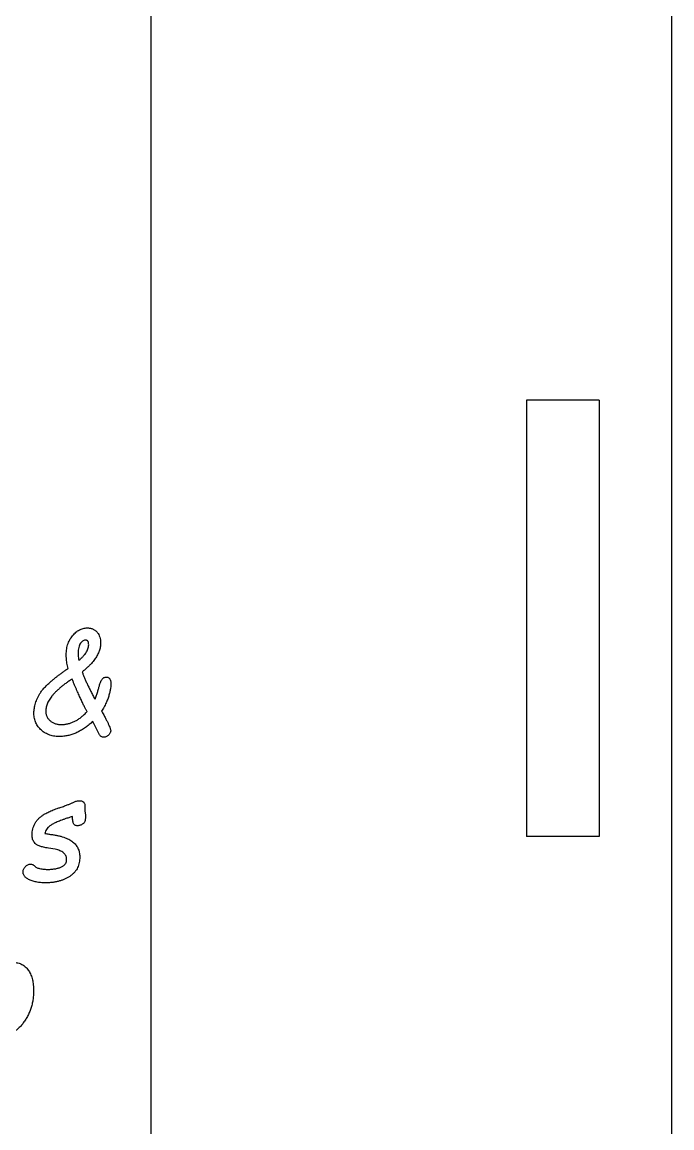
# Model space of a CAD drawing. Header units: millimetres. Extents: x -150 to 150, y -150 to 150.
# Drawn here: x 105.3 to 150, y -2 to 74 of the extents above; entities that cross this region are included whole.
import ezdxf

# ---------------------------------------------------------------- set-up
doc = ezdxf.new("R2010")
doc.units = ezdxf.units.MM

msp = doc.modelspace()

# ---------------------------------------------------------------- linework, layer by layer
at = {"color": 7, "linetype": 'Continuous', "lineweight": 25}
for p, q in [((150, -145), (150, 145)), ((114.183, -113.137), (114.183, 85.096)), ((140, 48), (140, 18)), ((145, 48), (140, 48)), ((145, 48), (145, 18)), ((110.602, 25.024), (110.171, 25.909)), ((109.628, 20.101), (109.626, 19.767)), ((109.626, 19.767), (109.655, 19.457)), ((145, 18), (140, 18)), ((107.573, 17.115), (107.109, 17.191))]:
    msp.add_line(p, q, dxfattribs=at)
for points, knots in [([(114.183, -113.137), (113.466, -116.425), (103.099, -120.709), (86.924, -122.223), (68.457, -123.393), (54.153, -122.536), (44.318, -115.103), (42.877, -100.163), (37.105, -82.232), (32.216, -48.659), (30.336, -0.644), (35.58, 56.233), (45.92, 92.79), (52.134, 109.475), (54.513, 110.958), (60.136, 112.847), (69.311, 111.663), (81.079, 113.313), (91.875, 113.368), (98.75, 113.364), (101.52, 113.191)], [0, 0, 0, 0, 0.0255132, 0.0835222, 0.1372692, 0.1780131, 0.1977337, 0.2328309, 0.2935122, 0.3556925, 0.5098939, 0.6897156, 0.8206987, 0.8259927, 0.8328826, 0.8426155, 0.8747815, 0.9065581, 0.9405607, 0.9633463, 0.9633463, 0.9633463, 0.9633463]), ([(101.52, 113.191), (98.75, 113.364), (91.875, 113.368), (81.079, 113.313), (69.311, 111.663), (60.136, 112.847), (54.513, 110.958), (52.134, 109.475), (45.92, 92.79), (35.58, 56.233), (30.336, -0.644), (32.216, -48.659), (37.105, -82.232), (42.877, -100.163), (44.318, -115.103), (54.153, -122.536), (68.457, -123.393), (86.924, -122.223), (103.099, -120.709), (113.466, -116.425), (114.183, -113.137)], [0, 0, 0, 0, 0.0227856, 0.0567881, 0.0885648, 0.1207307, 0.1304637, 0.1373536, 0.1426476, 0.2736307, 0.4534524, 0.6076537, 0.6698341, 0.7305154, 0.7656126, 0.7853332, 0.8260771, 0.8798241, 0.937833, 0.9633463, 0.9633463, 0.9633463, 0.9633463]), ([(108.346, 30.262), (108.343, 30.336), (108.336, 30.479), (108.347, 30.689), (108.368, 30.89), (108.407, 31.08), (108.464, 31.258), (108.532, 31.427), (108.617, 31.585), (108.717, 31.73), (108.826, 31.862), (108.941, 31.979), (109.059, 32.081), (109.183, 32.163), (109.31, 32.232), (109.442, 32.282), (109.578, 32.317), (109.671, 32.326), (109.717, 32.331)], [0, 0, 0, 0, 0.080134, 0.156377, 0.22958, 0.299835, 0.367286, 0.433171, 0.498468, 0.5628, 0.625276, 0.685044, 0.741168, 0.795001, 0.84732, 0.898334, 0.948985, 1, 1, 1, 1]), ([(109.717, 32.331), (109.752, 32.332), (109.82, 32.334), (109.919, 32.327), (110.013, 32.312), (110.102, 32.289), (110.186, 32.254), (110.265, 32.211), (110.339, 32.159), (110.431, 32.079), (110.531, 31.962), (110.62, 31.795), (110.681, 31.606), (110.694, 31.47), (110.701, 31.4)], [0, 0, 0, 0, 0.068216, 0.133035, 0.19493, 0.255532, 0.313931, 0.373388, 0.431881, 0.491549, 0.612233, 0.733128, 0.861439, 1, 1, 1, 1]), ([(109.64, 31.497), (109.607, 31.492), (109.538, 31.48), (109.443, 31.42), (109.356, 31.333), (109.277, 31.214), (109.212, 31.066), (109.172, 30.889), (109.153, 30.685), (109.159, 30.54), (109.162, 30.464)], [0, 0, 0, 0, 0.081363, 0.167002, 0.264487, 0.378595, 0.507881, 0.651899, 0.815434, 1, 1, 1, 1]), ([(109.203, 30.091), (109.259, 30.141), (109.366, 30.236), (109.51, 30.384), (109.632, 30.53), (109.73, 30.674), (109.804, 30.815), (109.855, 30.955), (109.885, 31.093), (109.883, 31.184), (109.882, 31.228)], [0, 0, 0, 0, 0.1638971, 0.3136961, 0.4515772, 0.5786429, 0.6940972, 0.8009994, 0.9024411, 1, 1, 1, 1]), ([(110.701, 31.4), (110.703, 31.356), (110.706, 31.268), (110.697, 31.136), (110.678, 31.005), (110.649, 30.873), (110.606, 30.742), (110.555, 30.61), (110.49, 30.48), (110.418, 30.348), (110.332, 30.218), (110.237, 30.087), (110.128, 29.957), (110.012, 29.826), (109.881, 29.697), (109.742, 29.567), (109.592, 29.436), (109.485, 29.353), (109.431, 29.31)], [0, 0, 0, 0, 0.051493, 0.103604, 0.155619, 0.208409, 0.262457, 0.317748, 0.374956, 0.433878, 0.494821, 0.558621, 0.624607, 0.693762, 0.765819, 0.840548, 0.918438, 1, 1, 1, 1]), ([(109.882, 31.228), (109.88, 31.251), (109.876, 31.292), (109.863, 31.35), (109.843, 31.398), (109.815, 31.437), (109.781, 31.468), (109.739, 31.487), (109.692, 31.498), (109.658, 31.498), (109.64, 31.497)], [0, 0, 0, 0, 0.161656, 0.303035, 0.42773, 0.540408, 0.649459, 0.757869, 0.872247, 1, 1, 1, 1]), ([(109.162, 30.464), (109.167, 30.404), (109.177, 30.279), (109.194, 30.155), (109.203, 30.091)], [0, 0, 0, 0, 0.480934, 1, 1, 1, 1]), ([(108.468, 29.552), (108.438, 29.67), (108.379, 29.903), (108.357, 30.143), (108.346, 30.262)], [0, 0, 0, 0, 0.504413, 1, 1, 1, 1]), ([(106.12, 26.35), (106.117, 26.401), (106.113, 26.504), (106.123, 26.662), (106.145, 26.824), (106.181, 26.989), (106.228, 27.158), (106.287, 27.331), (106.362, 27.508), (106.431, 27.659), (106.498, 27.782), (106.559, 27.878), (106.63, 27.977), (106.712, 28.079), (106.803, 28.185), (106.905, 28.294), (107.016, 28.406), (107.137, 28.521), (107.269, 28.639), (107.41, 28.76), (107.562, 28.884), (107.724, 29.012), (107.895, 29.144), (108.077, 29.277), (108.269, 29.413), (108.401, 29.505), (108.468, 29.552)], [0, 0, 0, 0, 0.036671, 0.074694, 0.113646, 0.154113, 0.196223, 0.240132, 0.286098, 0.334134, 0.359688, 0.386957, 0.416033, 0.447647, 0.481004, 0.516816, 0.554666, 0.594825, 0.637096, 0.681959, 0.728979, 0.77863, 0.830215, 0.884524, 0.941053, 1, 1, 1, 1]), ([(109.431, 29.31), (109.457, 29.242), (109.51, 29.102), (109.597, 28.889), (109.694, 28.667), (109.801, 28.436), (109.915, 28.195), (110.043, 27.947), (110.175, 27.687), (110.27, 27.513), (110.319, 27.424)], [0, 0, 0, 0, 0.104751, 0.214545, 0.331127, 0.453111, 0.580849, 0.714361, 0.854253, 1, 1, 1, 1]), ([(110.509, 27.953), (110.529, 28.036), (110.564, 28.19), (110.628, 28.399), (110.685, 28.571), (110.746, 28.708), (110.811, 28.812), (110.885, 28.888), (110.97, 28.94), (111.033, 28.949), (111.065, 28.953)], [0, 0, 0, 0, 0.21016, 0.390467, 0.540357, 0.660617, 0.758982, 0.844147, 0.922576, 1, 1, 1, 1]), ([(111.065, 28.953), (111.089, 28.954), (111.137, 28.956), (111.203, 28.938), (111.262, 28.91), (111.311, 28.866), (111.349, 28.807), (111.378, 28.736), (111.399, 28.652), (111.404, 28.591), (111.406, 28.559)], [0, 0, 0, 0, 0.124907, 0.237254, 0.343879, 0.450043, 0.564661, 0.692869, 0.835506, 1, 1, 1, 1]), ([(108.739, 28.817), (108.664, 28.767), (108.516, 28.669), (108.304, 28.519), (108.108, 28.371), (107.928, 28.223), (107.762, 28.077), (107.611, 27.931), (107.474, 27.789), (107.355, 27.645), (107.247, 27.505), (107.159, 27.363), (107.081, 27.226), (107.022, 27.087), (106.977, 26.951), (106.947, 26.816), (106.931, 26.681), (106.934, 26.592), (106.936, 26.548)], [0, 0, 0, 0, 0.089905, 0.175875, 0.25725, 0.334136, 0.407618, 0.476552, 0.542015, 0.6039, 0.662024, 0.717097, 0.769124, 0.818792, 0.8663, 0.911644, 0.956181, 1, 1, 1, 1]), ([(109.772, 26.583), (109.758, 26.607), (109.729, 26.656), (109.686, 26.735), (109.641, 26.824), (109.59, 26.921), (109.536, 27.028), (109.481, 27.145), (109.421, 27.27), (109.358, 27.405), (109.292, 27.55), (109.223, 27.704), (109.149, 27.866), (109.075, 28.039), (108.994, 28.22), (108.912, 28.41), (108.827, 28.61), (108.769, 28.747), (108.739, 28.817)], [0, 0, 0, 0, 0.032951, 0.069309, 0.110059, 0.154491, 0.203094, 0.255387, 0.311857, 0.372505, 0.4371, 0.505647, 0.577874, 0.65456, 0.734922, 0.819246, 0.907533, 1, 1, 1, 1]), ([(111.406, 28.559), (111.407, 28.502), (111.409, 28.38), (111.384, 28.182), (111.342, 27.956), (111.279, 27.706), (111.195, 27.439), (111.079, 27.167), (110.941, 26.89), (110.83, 26.711), (110.773, 26.62)], [0, 0, 0, 0, 0.081702, 0.177698, 0.288713, 0.415371, 0.551997, 0.694381, 0.843746, 1, 1, 1, 1]), ([(110.319, 27.424), (110.34, 27.471), (110.381, 27.563), (110.432, 27.699), (110.476, 27.828), (110.498, 27.913), (110.509, 27.953)], [0, 0, 0, 0, 0.277015, 0.533475, 0.776069, 1, 1, 1, 1]), ([(110.773, 26.62), (110.821, 26.533), (110.911, 26.368), (111.036, 26.133), (111.141, 25.924), (111.23, 25.744), (111.299, 25.59), (111.35, 25.464), (111.383, 25.364), (111.393, 25.305), (111.397, 25.281)], [0, 0, 0, 0, 0.201551, 0.380998, 0.538383, 0.674167, 0.788028, 0.879281, 0.949931, 1, 1, 1, 1]), ([(108.022, 24.872), (107.957, 24.868), (107.83, 24.863), (107.643, 24.875), (107.464, 24.898), (107.293, 24.939), (107.13, 24.992), (106.976, 25.064), (106.829, 25.147), (106.693, 25.247), (106.567, 25.357), (106.458, 25.477), (106.362, 25.603), (106.282, 25.738), (106.217, 25.88), (106.168, 26.03), (106.133, 26.187), (106.124, 26.295), (106.12, 26.35)], [0, 0, 0, 0, 0.072272, 0.141622, 0.208458, 0.273438, 0.336898, 0.399304, 0.46178, 0.525001, 0.587205, 0.64721, 0.705607, 0.763426, 0.821347, 0.879413, 0.938946, 1, 1, 1, 1]), ([(106.936, 26.548), (106.939, 26.516), (106.944, 26.453), (106.965, 26.361), (106.995, 26.273), (107.034, 26.19), (107.083, 26.112), (107.142, 26.038), (107.209, 25.969), (107.287, 25.907), (107.369, 25.848), (107.459, 25.799), (107.555, 25.761), (107.654, 25.728), (107.759, 25.705), (107.869, 25.692), (107.984, 25.686), (108.062, 25.689), (108.102, 25.69)], [0, 0, 0, 0, 0.059706, 0.117897, 0.17445, 0.230891, 0.287936, 0.34562, 0.405303, 0.467039, 0.530091, 0.592914, 0.656231, 0.72124, 0.787134, 0.855335, 0.926444, 1, 1, 1, 1]), ([(110.171, 25.909), (110.087, 25.832), (109.923, 25.682), (109.663, 25.481), (109.399, 25.309), (109.131, 25.164), (108.859, 25.048), (108.584, 24.96), (108.305, 24.898), (108.116, 24.88), (108.022, 24.872)], [0, 0, 0, 0, 0.14021, 0.274625, 0.403655, 0.527693, 0.648914, 0.7671, 0.883355, 1, 1, 1, 1]), ([(108.102, 25.69), (108.178, 25.698), (108.331, 25.713), (108.555, 25.763), (108.774, 25.84), (108.986, 25.94), (109.193, 26.065), (109.394, 26.213), (109.589, 26.387), (109.71, 26.517), (109.772, 26.583)], [0, 0, 0, 0, 0.118243, 0.236413, 0.354196, 0.474792, 0.597885, 0.726568, 0.859455, 1, 1, 1, 1]), ([(111.397, 25.281), (111.396, 25.256), (111.395, 25.203), (111.368, 25.126), (111.325, 25.048), (111.261, 24.975), (111.189, 24.909), (111.108, 24.858), (111.022, 24.823), (110.962, 24.816), (110.932, 24.812)], [0, 0, 0, 0, 0.105621, 0.216281, 0.339258, 0.476798, 0.618032, 0.749049, 0.874122, 1, 1, 1, 1]), ([(110.932, 24.812), (110.898, 24.812), (110.832, 24.813), (110.739, 24.855), (110.66, 24.927), (110.622, 24.991), (110.602, 25.024)], [0, 0, 0, 0, 0.24102, 0.47078, 0.71908, 1, 1, 1, 1]), ([(105.988, 18.004), (105.986, 18.073), (105.982, 18.21), (106.013, 18.415), (106.067, 18.617), (106.148, 18.814), (106.254, 19.001), (106.384, 19.173), (106.541, 19.324), (106.688, 19.439), (106.822, 19.522), (106.937, 19.587), (107.066, 19.651), (107.209, 19.717), (107.366, 19.784), (107.538, 19.852), (107.723, 19.921), (107.852, 19.966), (107.919, 19.989)], [0, 0, 0, 0, 0.068073, 0.136348, 0.205007, 0.275699, 0.347301, 0.418242, 0.489813, 0.563265, 0.602904, 0.646621, 0.694289, 0.746587, 0.803569, 0.864278, 0.929747, 1, 1, 1, 1]), ([(107.919, 19.989), (107.97, 20.006), (108.07, 20.04), (108.212, 20.091), (108.343, 20.135), (108.46, 20.18), (108.565, 20.222), (108.657, 20.261), (108.737, 20.297), (108.785, 20.322), (108.808, 20.333)], [0, 0, 0, 0, 0.171925, 0.329544, 0.475069, 0.606807, 0.724327, 0.828991, 0.920854, 1, 1, 1, 1]), ([(108.808, 20.333), (108.838, 20.349), (108.899, 20.381), (109, 20.414), (109.108, 20.438), (109.183, 20.444), (109.221, 20.447)], [0, 0, 0, 0, 0.236218, 0.480326, 0.732871, 1, 1, 1, 1]), ([(109.221, 20.447), (109.251, 20.448), (109.308, 20.45), (109.388, 20.438), (109.457, 20.412), (109.516, 20.375), (109.563, 20.324), (109.597, 20.26), (109.62, 20.185), (109.625, 20.13), (109.628, 20.101)], [0, 0, 0, 0, 0.147934, 0.277528, 0.395629, 0.505873, 0.616822, 0.730484, 0.85759, 1, 1, 1, 1]), ([(108.319, 19.222), (108.255, 19.2), (108.132, 19.158), (107.957, 19.091), (107.796, 19.028), (107.65, 18.966), (107.52, 18.905), (107.405, 18.843), (107.303, 18.786), (107.193, 18.71), (107.077, 18.616), (106.974, 18.487), (106.9, 18.352), (106.885, 18.255), (106.877, 18.207)], [0, 0, 0, 0, 0.108964, 0.210377, 0.303774, 0.388792, 0.467158, 0.537364, 0.600472, 0.656151, 0.754013, 0.841226, 0.921536, 1, 1, 1, 1]), ([(108.763, 19.373), (108.732, 19.362), (108.667, 19.339), (108.562, 19.304), (108.445, 19.263), (108.362, 19.236), (108.319, 19.222)], [0, 0, 0, 0, 0.207483, 0.441322, 0.706109, 1, 1, 1, 1]), ([(109.168, 18.735), (109.132, 18.734), (109.066, 18.732), (108.976, 18.75), (108.904, 18.787), (108.852, 18.848), (108.822, 18.936), (108.796, 19.051), (108.775, 19.2), (108.767, 19.312), (108.763, 19.373)], [0, 0, 0, 0, 0.122294, 0.223929, 0.309446, 0.39069, 0.488051, 0.621527, 0.791437, 1, 1, 1, 1]), ([(109.655, 19.457), (109.657, 19.423), (109.661, 19.36), (109.662, 19.269), (109.653, 19.186), (109.642, 19.111), (109.621, 19.045), (109.596, 18.986), (109.564, 18.935), (109.511, 18.882), (109.44, 18.83), (109.353, 18.779), (109.262, 18.747), (109.199, 18.739), (109.168, 18.735)], [0, 0, 0, 0, 0.100886, 0.192096, 0.275538, 0.351408, 0.421169, 0.485166, 0.545204, 0.602007, 0.709828, 0.809791, 0.906226, 1, 1, 1, 1]), ([(107.109, 17.191), (107.052, 17.201), (106.943, 17.22), (106.787, 17.253), (106.648, 17.292), (106.524, 17.329), (106.419, 17.373), (106.328, 17.417), (106.254, 17.465), (106.179, 17.533), (106.111, 17.627), (106.045, 17.745), (106.004, 17.872), (105.993, 17.96), (105.988, 18.004)], [0, 0, 0, 0, 0.114681, 0.21925, 0.314092, 0.398956, 0.473868, 0.539434, 0.597101, 0.647427, 0.738063, 0.825926, 0.911908, 1, 1, 1, 1]), ([(106.877, 18.207), (106.917, 18.197), (107.001, 18.175), (107.087, 18.164), (107.131, 18.158)], [0, 0, 0, 0, 0.4824498, 1, 1, 1, 1]), ([(107.131, 18.158), (107.218, 18.147), (107.387, 18.126), (107.631, 18.084), (107.857, 18.036), (108.065, 17.979), (108.255, 17.916), (108.428, 17.846), (108.582, 17.768), (108.719, 17.682), (108.839, 17.588), (108.945, 17.486), (109.035, 17.373), (109.112, 17.253), (109.172, 17.122), (109.221, 16.982), (109.251, 16.833), (109.261, 16.73), (109.266, 16.677)], [0, 0, 0, 0, 0.09255, 0.178913, 0.25969, 0.335166, 0.404993, 0.469882, 0.53036, 0.586244, 0.639119, 0.690613, 0.740384, 0.790103, 0.840235, 0.891672, 0.944808, 1, 1, 1, 1]), ([(108.364, 16.445), (108.36, 16.487), (108.352, 16.569), (108.306, 16.683), (108.24, 16.786), (108.152, 16.879), (108.038, 16.956), (107.903, 17.021), (107.746, 17.077), (107.633, 17.102), (107.573, 17.115)], [0, 0, 0, 0, 0.1118559, 0.2187787, 0.3258096, 0.4371801, 0.5572164, 0.6899912, 0.836742, 1, 1, 1, 1]), ([(105.369, 15.525), (105.369, 15.56), (105.368, 15.63), (105.397, 15.733), (105.447, 15.829), (105.519, 15.916), (105.602, 15.992), (105.691, 16.051), (105.785, 16.09), (105.85, 16.098), (105.882, 16.102)], [0, 0, 0, 0, 0.124499, 0.24676, 0.372307, 0.507314, 0.64282, 0.768458, 0.885152, 1, 1, 1, 1]), ([(105.882, 16.102), (105.907, 16.101), (105.962, 16.098), (106.044, 16.057), (106.134, 15.995), (106.193, 15.939), (106.224, 15.909)], [0, 0, 0, 0, 0.182326, 0.401764, 0.674491, 1, 1, 1, 1]), ([(109.266, 16.677), (109.268, 16.611), (109.272, 16.48), (109.256, 16.289), (109.218, 16.108), (109.162, 15.938), (109.083, 15.778), (108.987, 15.628), (108.868, 15.49), (108.732, 15.362), (108.579, 15.245), (108.41, 15.145), (108.23, 15.055), (108.035, 14.98), (107.828, 14.916), (107.606, 14.868), (107.372, 14.831), (107.211, 14.818), (107.128, 14.812)], [0, 0, 0, 0, 0.062535, 0.122322, 0.179746, 0.235459, 0.290445, 0.34576, 0.402401, 0.460983, 0.520979, 0.582206, 0.644936, 0.709821, 0.777848, 0.848374, 0.92235, 1, 1, 1, 1]), ([(107.211, 15.733), (107.259, 15.737), (107.352, 15.744), (107.487, 15.758), (107.613, 15.779), (107.728, 15.805), (107.834, 15.832), (107.931, 15.866), (108.018, 15.904), (108.096, 15.945), (108.163, 15.993), (108.222, 16.044), (108.269, 16.101), (108.31, 16.16), (108.338, 16.226), (108.357, 16.295), (108.366, 16.369), (108.365, 16.419), (108.364, 16.445)], [0, 0, 0, 0, 0.095709, 0.18538, 0.268466, 0.346969, 0.418968, 0.486062, 0.549145, 0.606979, 0.660651, 0.7118, 0.75985, 0.80682, 0.85352, 0.900659, 0.949194, 1, 1, 1, 1]), ([(107.128, 14.812), (107.021, 14.807), (106.81, 14.798), (106.501, 14.824), (106.207, 14.876), (105.975, 14.944), (105.806, 15.012), (105.694, 15.068), (105.6, 15.131), (105.52, 15.198), (105.457, 15.272), (105.411, 15.351), (105.379, 15.436), (105.372, 15.495), (105.369, 15.525)], [0, 0, 0, 0, 0.156961, 0.307131, 0.451249, 0.591685, 0.657649, 0.718142, 0.772592, 0.822872, 0.869449, 0.913592, 0.95617, 1, 1, 1, 1]), ([(106.224, 15.909), (106.246, 15.893), (106.295, 15.857), (106.393, 15.822), (106.516, 15.79), (106.662, 15.765), (106.813, 15.746), (106.959, 15.733), (107.089, 15.729), (107.172, 15.732), (107.211, 15.733)], [0, 0, 0, 0, 0.078585, 0.178874, 0.304065, 0.455407, 0.613638, 0.756475, 0.885569, 1, 1, 1, 1]), ([(104.547, 9.337), (104.602, 9.34), (104.71, 9.344), (104.869, 9.334), (105.019, 9.307), (105.159, 9.263), (105.291, 9.205), (105.413, 9.13), (105.527, 9.04), (105.63, 8.934), (105.724, 8.816), (105.808, 8.686), (105.88, 8.545), (105.943, 8.394), (105.994, 8.233), (106.034, 8.061), (106.066, 7.878), (106.076, 7.752), (106.081, 7.688)], [0, 0, 0, 0, 0.06524, 0.127423, 0.186706, 0.243897, 0.300158, 0.356085, 0.412314, 0.470431, 0.530054, 0.589918, 0.652054, 0.715765, 0.782003, 0.851198, 0.923812, 1, 1, 1, 1]), ([(106.081, 7.688), (106.087, 7.581), (106.099, 7.37), (106.086, 7.057), (106.049, 6.753), (105.992, 6.456), (105.907, 6.17), (105.802, 5.891), (105.671, 5.621), (105.518, 5.363), (105.35, 5.123), (105.165, 4.91), (104.966, 4.727), (104.754, 4.572), (104.528, 4.448), (104.289, 4.354), (104.036, 4.29), (103.862, 4.272), (103.774, 4.263)], [0, 0, 0, 0, 0.070024, 0.138278, 0.205186, 0.27079, 0.336004, 0.400763, 0.465997, 0.532178, 0.596978, 0.658082, 0.717009, 0.773881, 0.829774, 0.885313, 0.941955, 1, 1, 1, 1])]:
    msp.add_open_spline(points, degree=3, knots=knots, dxfattribs=at)

doc.saveas('drawing.dxf')
